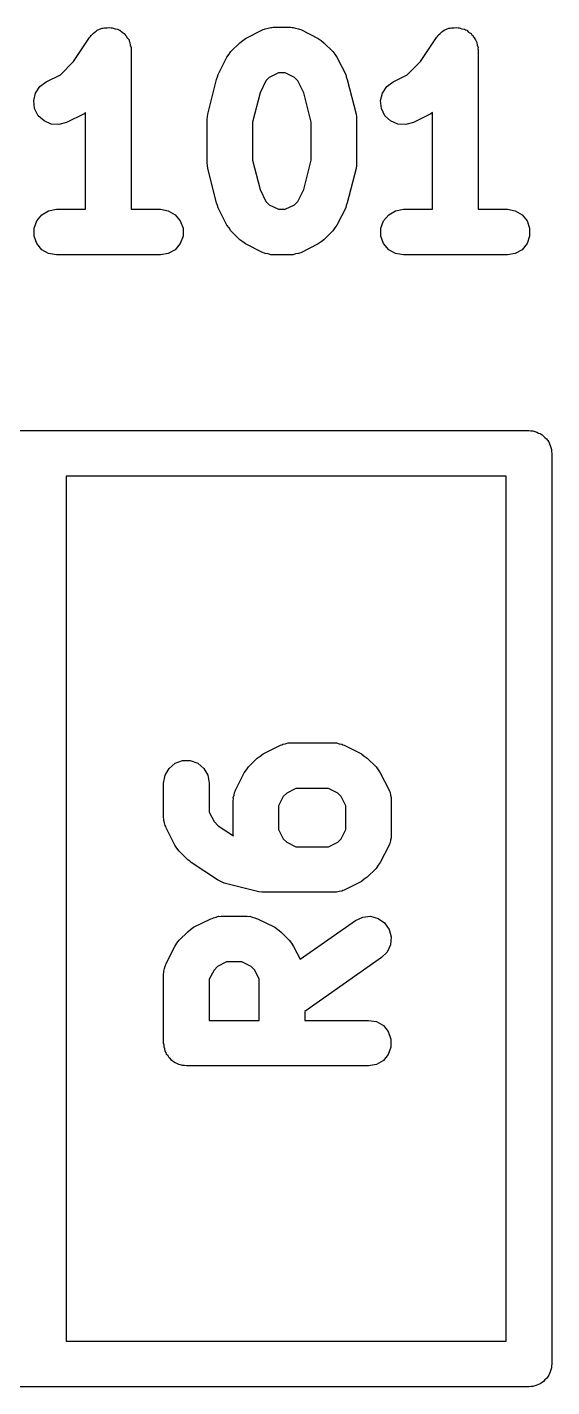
# Model space of a CAD drawing. Extents: x 103.2 to 159.1, y -150.7 to -109.
# Drawn here: x 110.346 to 112.075, y -135.175 to -130.696 of the extents above; entities that cross this region are included whole.
import ezdxf

# ---------------------------------------------------------------- set-up
doc = ezdxf.new("R2010")
doc.units = 0
doc.header["$MEASUREMENT"] = 0
doc.layers.add('BLACK', color=7, linetype='CONTINUOUS')

msp = doc.modelspace()

# ---------------------------------------------------------------- linework, layer by layer
at = {"layer": 'Black'}
for p, q in [((110.61, -130.698), (110.619, -130.697)), ((110.619, -130.697), (110.623, -130.698)), ((111.14, -130.699), (111.149, -130.697)), ((111.149, -130.697), (111.153, -130.697)), ((111.153, -130.697), (111.157, -130.696)), ((111.157, -130.696), (111.214, -130.696)), ((111.214, -130.696), (111.219, -130.697)), ((111.219, -130.697), (111.223, -130.697)), ((111.223, -130.697), (111.231, -130.699)), ((111.753, -130.698), (111.762, -130.697)), ((111.762, -130.697), (111.766, -130.698)), ((110.499, -130.809), (110.552, -130.73)), ((110.552, -130.73), (110.555, -130.727)), ((110.555, -130.727), (110.557, -130.723)), ((110.557, -130.723), (110.564, -130.717)), ((110.564, -130.717), (110.57, -130.711)), ((110.57, -130.711), (110.574, -130.709)), ((110.574, -130.709), (110.577, -130.706)), ((110.577, -130.706), (110.585, -130.703)), ((110.585, -130.703), (110.593, -130.699)), ((110.593, -130.699), (110.597, -130.699)), ((110.597, -130.699), (110.601, -130.698)), ((110.601, -130.698), (110.61, -130.698)), ((110.623, -130.698), (110.627, -130.698)), ((110.627, -130.698), (110.636, -130.701)), ((110.636, -130.701), (110.644, -130.703)), ((110.644, -130.703), (110.648, -130.705)), ((110.648, -130.705), (110.652, -130.706)), ((110.652, -130.706), (110.659, -130.712)), ((110.659, -130.712), (110.666, -130.717)), ((110.666, -130.717), (110.669, -130.721)), ((110.669, -130.721), (110.672, -130.723)), ((110.672, -130.723), (110.676, -130.731)), ((110.676, -130.731), (110.682, -130.738)), ((110.682, -130.738), (110.683, -130.742)), ((110.683, -130.742), (110.685, -130.746)), ((111.047, -130.747), (111.057, -130.74)), ((111.057, -130.74), (111.066, -130.733)), ((111.066, -130.733), (111.124, -130.704)), ((111.124, -130.704), (111.128, -130.703)), ((111.128, -130.703), (111.131, -130.701)), ((111.131, -130.701), (111.14, -130.699)), ((111.231, -130.699), (111.24, -130.701)), ((111.24, -130.701), (111.244, -130.703)), ((111.244, -130.703), (111.248, -130.704)), ((111.248, -130.704), (111.305, -130.733)), ((111.305, -130.733), (111.315, -130.74)), ((111.315, -130.74), (111.324, -130.747)), ((111.642, -130.809), (111.695, -130.73)), ((111.695, -130.73), (111.698, -130.727)), ((111.698, -130.727), (111.7, -130.723)), ((111.7, -130.723), (111.707, -130.717)), ((111.707, -130.717), (111.713, -130.711)), ((111.713, -130.711), (111.716, -130.709)), ((111.716, -130.709), (111.72, -130.706)), ((111.72, -130.706), (111.728, -130.703)), ((111.728, -130.703), (111.736, -130.699)), ((111.736, -130.699), (111.74, -130.699)), ((111.74, -130.699), (111.744, -130.698)), ((111.744, -130.698), (111.753, -130.698)), ((111.766, -130.698), (111.77, -130.698)), ((111.77, -130.698), (111.779, -130.701)), ((111.779, -130.701), (111.787, -130.703)), ((111.787, -130.703), (111.791, -130.705)), ((111.791, -130.705), (111.795, -130.706)), ((111.795, -130.706), (111.801, -130.712)), ((111.801, -130.712), (111.809, -130.717)), ((111.809, -130.717), (111.811, -130.721)), ((111.811, -130.721), (111.815, -130.723)), ((111.815, -130.723), (111.819, -130.731)), ((111.819, -130.731), (111.824, -130.738)), ((111.824, -130.738), (111.826, -130.742)), ((111.826, -130.742), (111.828, -130.746)), ((110.685, -130.746), (110.686, -130.755)), ((110.686, -130.755), (110.689, -130.763)), ((110.689, -130.763), (110.689, -130.767)), ((110.689, -130.767), (110.689, -130.771)), ((110.689, -130.771), (110.689, -131.296)), ((111.004, -130.795), (111.012, -130.785)), ((111.012, -130.785), (111.018, -130.776)), ((111.018, -130.776), (111.047, -130.747)), ((111.324, -130.747), (111.353, -130.776)), ((111.353, -130.776), (111.36, -130.785)), ((111.36, -130.785), (111.367, -130.795)), ((111.828, -130.746), (111.829, -130.755)), ((111.829, -130.755), (111.832, -130.763)), ((111.832, -130.763), (111.831, -130.767)), ((111.831, -130.767), (111.832, -130.771)), ((111.832, -130.771), (111.832, -131.296)), ((110.456, -130.853), (110.499, -130.809)), ((110.976, -130.852), (111.004, -130.795)), ((111.367, -130.795), (111.396, -130.852)), ((111.598, -130.853), (111.642, -130.809)), ((110.388, -130.891), (110.409, -130.876)), ((110.409, -130.876), (110.456, -130.853)), ((110.942, -130.982), (110.97, -130.868)), ((110.97, -130.868), (110.973, -130.86)), ((110.973, -130.86), (110.976, -130.852)), ((111.133, -130.873), (111.114, -130.912)), ((111.144, -130.862), (111.133, -130.873)), ((111.175, -130.846), (111.144, -130.862)), ((111.197, -130.846), (111.175, -130.846)), ((111.227, -130.862), (111.197, -130.846)), ((111.238, -130.873), (111.227, -130.862)), ((111.258, -130.912), (111.238, -130.873)), ((111.396, -130.852), (111.398, -130.86)), ((111.398, -130.86), (111.401, -130.868)), ((111.401, -130.868), (111.43, -130.982)), ((111.531, -130.891), (111.552, -130.876)), ((111.552, -130.876), (111.598, -130.853)), ((110.368, -130.938), (110.374, -130.913)), ((110.374, -130.913), (110.388, -130.891)), ((111.114, -130.912), (111.089, -131.009)), ((111.282, -131.009), (111.258, -130.912)), ((111.511, -130.938), (111.517, -130.913)), ((111.517, -130.913), (111.531, -130.891)), ((110.371, -130.964), (110.368, -130.938)), ((110.383, -130.988), (110.371, -130.964)), ((111.514, -130.964), (111.511, -130.938)), ((111.525, -130.988), (111.514, -130.964)), ((110.402, -131.005), (110.383, -130.988)), ((110.425, -131.016), (110.402, -131.005)), ((110.476, -131.01), (110.451, -131.017)), ((110.534, -130.981), (110.476, -131.01)), ((110.539, -130.977), (110.534, -130.981)), ((110.539, -131.296), (110.539, -130.977)), ((110.939, -131), (110.941, -130.991)), ((110.939, -131.143), (110.939, -131)), ((110.941, -130.991), (110.942, -130.982)), ((111.089, -131.009), (111.089, -131.134)), ((111.282, -131.134), (111.282, -131.009)), ((111.43, -130.982), (111.431, -130.991)), ((111.431, -130.991), (111.432, -131)), ((111.432, -131), (111.432, -131.143)), ((111.544, -131.005), (111.525, -130.988)), ((111.568, -131.016), (111.544, -131.005)), ((111.619, -131.01), (111.594, -131.017)), ((111.676, -130.981), (111.619, -131.01)), ((111.682, -130.977), (111.676, -130.981)), ((111.682, -131.296), (111.682, -130.977)), ((110.451, -131.017), (110.425, -131.016)), ((111.594, -131.017), (111.568, -131.016)), ((110.941, -131.152), (110.939, -131.143)), ((111.089, -131.134), (111.114, -131.231)), ((111.258, -131.231), (111.282, -131.134)), ((111.432, -131.143), (111.431, -131.152)), ((110.942, -131.161), (110.941, -131.152)), ((110.97, -131.275), (110.942, -131.161)), ((111.43, -131.161), (111.401, -131.275)), ((111.431, -131.152), (111.43, -131.161)), ((111.114, -131.231), (111.133, -131.27)), ((111.238, -131.27), (111.258, -131.231)), ((110.973, -131.283), (110.97, -131.275)), ((111.133, -131.27), (111.144, -131.281)), ((111.227, -131.281), (111.238, -131.27)), ((111.401, -131.275), (111.398, -131.283)), ((110.378, -131.334), (110.395, -131.314)), ((110.395, -131.314), (110.417, -131.301)), ((110.417, -131.301), (110.443, -131.296)), ((110.443, -131.296), (110.539, -131.296)), ((110.689, -131.296), (110.786, -131.296)), ((110.786, -131.296), (110.811, -131.301)), ((110.811, -131.301), (110.834, -131.314)), ((110.834, -131.314), (110.851, -131.334)), ((110.976, -131.291), (110.973, -131.283)), ((111.004, -131.348), (110.976, -131.291)), ((111.144, -131.281), (111.175, -131.296)), ((111.175, -131.296), (111.197, -131.296)), ((111.197, -131.296), (111.227, -131.281)), ((111.396, -131.291), (111.367, -131.348)), ((111.398, -131.283), (111.396, -131.291)), ((111.521, -131.334), (111.538, -131.314)), ((111.538, -131.314), (111.56, -131.301)), ((111.56, -131.301), (111.586, -131.296)), ((111.586, -131.296), (111.682, -131.296)), ((111.832, -131.296), (111.929, -131.296)), ((111.929, -131.296), (111.954, -131.301)), ((111.954, -131.301), (111.977, -131.314)), ((111.977, -131.314), (111.994, -131.334)), ((110.369, -131.358), (110.378, -131.334)), ((110.369, -131.384), (110.369, -131.358)), ((110.851, -131.334), (110.86, -131.358)), ((110.86, -131.358), (110.86, -131.384)), ((111.012, -131.357), (111.004, -131.348)), ((111.018, -131.367), (111.012, -131.357)), ((111.047, -131.396), (111.018, -131.367)), ((111.353, -131.367), (111.324, -131.396)), ((111.36, -131.357), (111.353, -131.367)), ((111.367, -131.348), (111.36, -131.357)), ((111.512, -131.358), (111.521, -131.334)), ((111.512, -131.384), (111.512, -131.358)), ((111.994, -131.334), (112.002, -131.358)), ((112.002, -131.358), (112.002, -131.384)), ((110.378, -131.409), (110.369, -131.384)), ((110.395, -131.429), (110.378, -131.409)), ((110.851, -131.409), (110.834, -131.429)), ((110.86, -131.384), (110.851, -131.409)), ((111.057, -131.403), (111.047, -131.396)), ((111.066, -131.41), (111.057, -131.403)), ((111.124, -131.439), (111.066, -131.41)), ((111.305, -131.41), (111.248, -131.439)), ((111.315, -131.403), (111.305, -131.41)), ((111.324, -131.396), (111.315, -131.403)), ((111.521, -131.409), (111.512, -131.384)), ((111.538, -131.429), (111.521, -131.409)), ((111.994, -131.409), (111.977, -131.429)), ((112.002, -131.384), (111.994, -131.409)), ((110.417, -131.442), (110.395, -131.429)), ((110.443, -131.446), (110.417, -131.442)), ((110.786, -131.446), (110.443, -131.446)), ((110.811, -131.442), (110.786, -131.446)), ((110.834, -131.429), (110.811, -131.442)), ((111.128, -131.44), (111.124, -131.439)), ((111.131, -131.442), (111.128, -131.44)), ((111.14, -131.443), (111.131, -131.442)), ((111.149, -131.446), (111.14, -131.443)), ((111.153, -131.446), (111.149, -131.446)), ((111.157, -131.446), (111.153, -131.446)), ((111.214, -131.446), (111.157, -131.446)), ((111.219, -131.446), (111.214, -131.446)), ((111.223, -131.446), (111.219, -131.446)), ((111.231, -131.443), (111.223, -131.446)), ((111.24, -131.442), (111.231, -131.443)), ((111.244, -131.44), (111.24, -131.442)), ((111.248, -131.439), (111.244, -131.44)), ((111.56, -131.442), (111.538, -131.429)), ((111.586, -131.446), (111.56, -131.442)), ((111.929, -131.446), (111.586, -131.446)), ((111.954, -131.442), (111.929, -131.446)), ((111.977, -131.429), (111.954, -131.442)), ((107.2, -132.025), (112, -132.025)), ((112, -132.025), (112.006, -132.026)), ((112.006, -132.026), (112.013, -132.026)), ((112.013, -132.026), (112.019, -132.028)), ((112.019, -132.028), (112.026, -132.03)), ((112.026, -132.03), (112.031, -132.033)), ((112.031, -132.033), (112.037, -132.035)), ((112.037, -132.035), (112.043, -132.039)), ((112.043, -132.039), (112.048, -132.043)), ((112.048, -132.043), (112.052, -132.048)), ((112.052, -132.048), (112.057, -132.052)), ((112.057, -132.052), (112.061, -132.057)), ((112.061, -132.057), (112.065, -132.062)), ((112.065, -132.062), (112.067, -132.069)), ((112.067, -132.069), (112.07, -132.074)), ((112.07, -132.074), (112.072, -132.081)), ((112.072, -132.081), (112.074, -132.087)), ((112.074, -132.087), (112.074, -132.094)), ((112.074, -132.094), (112.075, -132.1)), ((112.075, -132.1), (112.075, -135.1)), ((111.925, -132.175), (110.475, -132.175)), ((110.475, -132.175), (110.475, -135.025)), ((111.925, -135.025), (111.925, -132.175)), ((111.124, -133.09), (111.181, -133.061)), ((111.181, -133.061), (111.185, -133.06)), ((111.185, -133.06), (111.189, -133.058)), ((111.189, -133.058), (111.197, -133.057)), ((111.197, -133.057), (111.206, -133.054)), ((111.206, -133.054), (111.21, -133.054)), ((111.21, -133.054), (111.214, -133.054)), ((111.214, -133.054), (111.357, -133.054)), ((111.357, -133.054), (111.361, -133.054)), ((111.361, -133.054), (111.366, -133.054)), ((111.366, -133.054), (111.374, -133.057)), ((111.374, -133.057), (111.383, -133.058)), ((111.383, -133.058), (111.387, -133.06)), ((111.387, -133.06), (111.391, -133.061)), ((111.391, -133.061), (111.448, -133.09)), ((110.834, -133.121), (110.858, -133.112)), ((110.858, -133.112), (110.884, -133.112)), ((110.884, -133.112), (110.909, -133.121)), ((111.076, -133.133), (111.104, -133.104)), ((111.104, -133.104), (111.114, -133.097)), ((111.114, -133.097), (111.124, -133.09)), ((111.448, -133.09), (111.457, -133.097)), ((111.457, -133.097), (111.467, -133.104)), ((111.467, -133.104), (111.496, -133.133)), ((110.796, -133.186), (110.801, -133.16)), ((110.801, -133.16), (110.814, -133.138)), ((110.814, -133.138), (110.834, -133.121)), ((110.909, -133.121), (110.929, -133.138)), ((110.929, -133.138), (110.942, -133.16)), ((110.942, -133.16), (110.946, -133.186)), ((111.033, -133.209), (111.061, -133.152)), ((111.061, -133.152), (111.069, -133.143)), ((111.069, -133.143), (111.076, -133.133)), ((111.496, -133.133), (111.503, -133.143)), ((111.503, -133.143), (111.51, -133.152)), ((111.51, -133.152), (111.539, -133.209)), ((110.796, -133.3), (110.796, -133.186)), ((110.946, -133.186), (110.946, -133.282)), ((111.232, -133.204), (111.202, -133.219)), ((111.339, -133.204), (111.232, -133.204)), ((111.37, -133.219), (111.339, -133.204)), ((111.025, -133.234), (111.028, -133.226)), ((111.026, -133.239), (111.025, -133.234)), ((111.025, -133.243), (111.026, -133.239)), ((111.025, -133.357), (111.025, -133.243)), ((111.028, -133.226), (111.03, -133.217)), ((111.03, -133.217), (111.032, -133.213)), ((111.032, -133.213), (111.033, -133.209)), ((111.19, -133.23), (111.175, -133.261)), ((111.202, -133.219), (111.19, -133.23)), ((111.381, -133.23), (111.37, -133.219)), ((111.396, -133.261), (111.381, -133.23)), ((111.539, -133.209), (111.54, -133.213)), ((111.54, -133.213), (111.542, -133.217)), ((111.542, -133.217), (111.543, -133.226)), ((111.543, -133.226), (111.546, -133.234)), ((111.546, -133.234), (111.546, -133.239)), ((111.546, -133.239), (111.546, -133.243)), ((111.546, -133.243), (111.546, -133.357)), ((110.946, -133.282), (110.962, -133.313)), ((111.175, -133.261), (111.175, -133.339)), ((111.396, -133.339), (111.396, -133.261)), ((110.797, -133.304), (110.796, -133.3)), ((110.797, -133.309), (110.797, -133.304)), ((110.799, -133.317), (110.797, -133.309)), ((110.801, -133.326), (110.799, -133.317)), ((110.803, -133.329), (110.801, -133.326)), ((110.804, -133.334), (110.803, -133.329)), ((110.833, -133.391), (110.804, -133.334)), ((110.962, -133.313), (110.976, -133.327)), ((110.976, -133.327), (111.026, -133.36)), ((111.175, -133.339), (111.19, -133.37)), ((111.381, -133.37), (111.396, -133.339)), ((111.026, -133.36), (111.025, -133.357)), ((111.19, -133.37), (111.202, -133.381)), ((111.202, -133.381), (111.232, -133.396)), ((111.339, -133.396), (111.37, -133.381)), ((111.37, -133.381), (111.381, -133.37)), ((111.542, -133.383), (111.54, -133.387)), ((111.543, -133.374), (111.542, -133.383)), ((111.546, -133.366), (111.543, -133.374)), ((111.546, -133.357), (111.546, -133.361)), ((111.546, -133.361), (111.546, -133.366)), ((110.84, -133.4), (110.833, -133.391)), ((110.847, -133.41), (110.84, -133.4)), ((110.876, -133.439), (110.847, -133.41)), ((111.232, -133.396), (111.339, -133.396)), ((111.539, -133.391), (111.51, -133.448)), ((111.54, -133.387), (111.539, -133.391)), ((110.882, -133.443), (110.876, -133.439)), ((110.887, -133.448), (110.882, -133.443)), ((110.973, -133.505), (110.887, -133.448)), ((111.496, -133.467), (111.467, -133.496)), ((111.503, -133.457), (111.496, -133.467)), ((111.51, -133.448), (111.503, -133.457)), ((110.984, -133.51), (110.973, -133.505)), ((110.996, -133.516), (110.984, -133.51)), ((111.11, -133.544), (110.996, -133.516)), ((111.448, -133.51), (111.391, -133.539)), ((111.457, -133.503), (111.448, -133.51)), ((111.467, -133.496), (111.457, -133.503)), ((111.12, -133.545), (111.11, -133.544)), ((111.129, -133.546), (111.12, -133.545)), ((111.357, -133.546), (111.129, -133.546)), ((111.361, -133.546), (111.357, -133.546)), ((111.366, -133.546), (111.361, -133.546)), ((111.374, -133.543), (111.366, -133.546)), ((111.383, -133.542), (111.374, -133.543)), ((111.387, -133.54), (111.383, -133.542)), ((111.391, -133.539), (111.387, -133.54)), ((110.895, -133.661), (110.952, -133.633)), ((110.952, -133.633), (110.956, -133.632)), ((110.956, -133.632), (110.96, -133.63)), ((110.96, -133.63), (110.969, -133.628)), ((110.969, -133.628), (110.977, -133.625)), ((110.977, -133.625), (110.981, -133.626)), ((110.981, -133.626), (110.986, -133.625)), ((110.986, -133.625), (111.071, -133.625)), ((111.071, -133.625), (111.076, -133.626)), ((111.076, -133.626), (111.08, -133.625)), ((111.08, -133.625), (111.088, -133.628)), ((111.088, -133.628), (111.097, -133.63)), ((111.097, -133.63), (111.101, -133.632)), ((111.101, -133.632), (111.105, -133.633)), ((111.105, -133.633), (111.162, -133.661)), ((111.246, -133.766), (111.428, -133.639)), ((111.428, -133.639), (111.452, -133.628)), ((111.452, -133.628), (111.478, -133.625)), ((111.478, -133.625), (111.503, -133.632)), ((111.503, -133.632), (111.524, -133.647)), ((111.524, -133.647), (111.539, -133.668)), ((110.847, -133.704), (110.876, -133.676)), ((110.876, -133.676), (110.885, -133.669)), ((110.885, -133.669), (110.895, -133.661)), ((111.162, -133.661), (111.172, -133.669)), ((111.172, -133.669), (111.182, -133.676)), ((111.182, -133.676), (111.21, -133.704)), ((111.539, -133.668), (111.546, -133.693)), ((111.546, -133.693), (111.544, -133.719)), ((110.804, -133.781), (110.833, -133.724)), ((110.833, -133.724), (110.84, -133.714)), ((110.84, -133.714), (110.847, -133.704)), ((111.21, -133.704), (111.217, -133.714)), ((111.217, -133.714), (111.224, -133.724)), ((111.224, -133.724), (111.246, -133.766)), ((111.544, -133.719), (111.533, -133.743)), ((110.801, -133.789), (110.803, -133.785)), ((110.803, -133.785), (110.804, -133.781)), ((111.003, -133.775), (110.973, -133.79)), ((111.054, -133.775), (111.003, -133.775)), ((111.084, -133.79), (111.054, -133.775)), ((111.514, -133.761), (111.261, -133.939)), ((111.533, -133.743), (111.514, -133.761)), ((110.796, -133.814), (110.797, -133.81)), ((110.796, -134.043), (110.796, -133.814)), ((110.797, -133.806), (110.799, -133.797)), ((110.797, -133.81), (110.797, -133.806)), ((110.799, -133.797), (110.801, -133.789)), ((110.962, -133.802), (110.946, -133.832)), ((110.946, -133.832), (110.946, -133.968)), ((110.973, -133.79), (110.962, -133.802)), ((111.096, -133.802), (111.084, -133.79)), ((111.111, -133.832), (111.096, -133.802)), ((111.111, -133.968), (111.111, -133.832)), ((111.261, -133.939), (111.261, -133.968)), ((110.946, -133.968), (111.111, -133.968)), ((111.261, -133.968), (111.471, -133.968)), ((111.471, -133.968), (111.497, -133.972)), ((111.497, -133.972), (111.52, -133.985)), ((111.52, -133.985), (111.536, -134.005)), ((111.536, -134.005), (111.545, -134.03)), ((110.798, -134.049), (110.796, -134.043)), ((110.798, -134.056), (110.798, -134.049)), ((110.8, -134.062), (110.798, -134.056)), ((111.545, -134.056), (111.536, -134.08)), ((111.545, -134.03), (111.545, -134.056)), ((110.801, -134.069), (110.8, -134.062)), ((110.804, -134.074), (110.801, -134.069)), ((110.806, -134.08), (110.804, -134.074)), ((110.811, -134.085), (110.806, -134.08)), ((110.814, -134.091), (110.811, -134.085)), ((110.819, -134.095), (110.814, -134.091)), ((110.823, -134.1), (110.819, -134.095)), ((110.829, -134.104), (110.823, -134.1)), ((111.52, -134.1), (111.497, -134.113)), ((111.536, -134.08), (111.52, -134.1)), ((110.834, -134.108), (110.829, -134.104)), ((110.84, -134.11), (110.834, -134.108)), ((110.846, -134.113), (110.84, -134.11)), ((110.852, -134.114), (110.846, -134.113)), ((110.858, -134.117), (110.852, -134.114)), ((110.865, -134.117), (110.858, -134.117)), ((110.871, -134.118), (110.865, -134.117)), ((111.471, -134.118), (110.871, -134.118)), ((111.497, -134.113), (111.471, -134.118)), ((110.475, -135.025), (111.925, -135.025)), ((112.067, -135.131), (112.065, -135.137)), ((112.07, -135.126), (112.067, -135.131)), ((112.072, -135.119), (112.07, -135.126)), ((112.074, -135.113), (112.072, -135.119)), ((112.075, -135.1), (112.074, -135.106)), ((112.074, -135.106), (112.074, -135.113)), ((112, -135.175), (107.2, -135.175)), ((112.006, -135.174), (112, -135.175)), ((112.013, -135.174), (112.006, -135.174)), ((112.019, -135.172), (112.013, -135.174)), ((112.026, -135.17), (112.019, -135.172)), ((112.031, -135.167), (112.026, -135.17)), ((112.037, -135.165), (112.031, -135.167)), ((112.043, -135.161), (112.037, -135.165)), ((112.048, -135.157), (112.043, -135.161)), ((112.052, -135.152), (112.048, -135.157)), ((112.057, -135.148), (112.052, -135.152)), ((112.061, -135.143), (112.057, -135.148)), ((112.065, -135.137), (112.061, -135.143))]:
    msp.add_line(p, q, dxfattribs=at)

doc.saveas('drawing.dxf')
